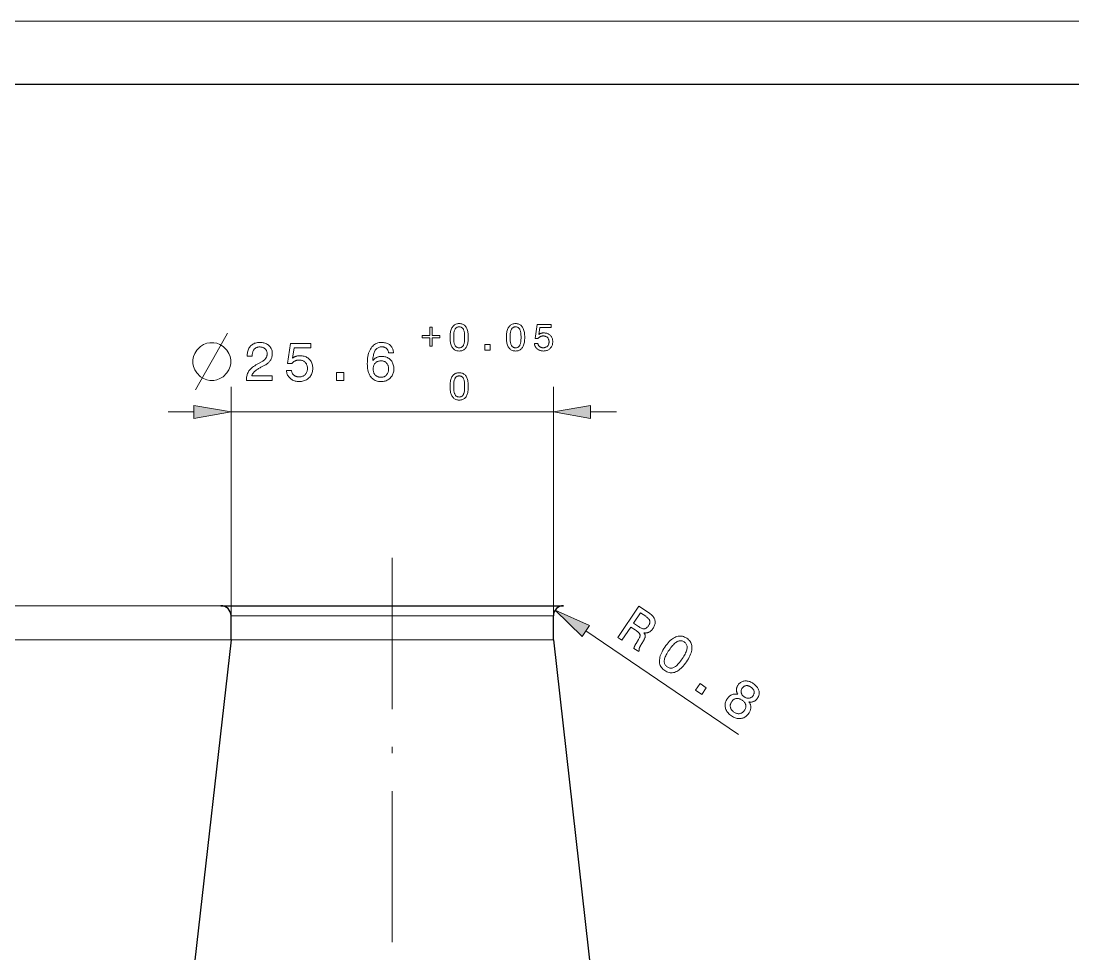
# Model space of a CAD drawing. Extents: x 0 to 297, y 0 to 420.
# Drawn here: x 79.2 to 162.7, y 345.9 to 420 of the extents above; entities that cross this region are included whole.
import ezdxf

# ---------------------------------------------------------------- set-up
doc = ezdxf.new("R2010")
doc.units = 0
doc.linetypes.add('DASHDOT', pattern=[18.5, 12, -3, 0.5, -3])

msp = doc.modelspace()

# ---------------------------------------------------------------- linework, layer by layer
at = {"color": 7, "lineweight": 13}
for p, q in [((0, 420), (297, 420)), ((95.857, 388.969), (121.457, 388.969)), ((95.057, 373.593), (27.432, 373.593)), ((95.057, 373.593), (37.815, 373.593)), ((95.057, 373.593), (48.493, 373.593)), ((119.89, 372.793), (95.857, 372.793)), ((95.857, 370.893), (48.493, 370.893)), ((119.89, 370.893), (95.857, 370.893))]:
    msp.add_line(p, q, dxfattribs=at)
at = {"color": 7, "lineweight": 30}
for p, q in [((20, 415), (292, 415)), ((95.057, 373.593), (122.257, 373.593)), ((95.857, 370.893), (88.407, 304.893)), ((121.457, 370.893), (128.907, 304.893))]:
    msp.add_line(p, q, dxfattribs=at)
at = {"color": 7, "lineweight": 13, "ltscale": 0.454398}
for p, q in [((95.857, 372.793), (95.857, 390.969)), ((121.457, 372.793), (121.457, 390.969))]:
    msp.add_line(p, q, dxfattribs=at)
at = {"color": 7, "lineweight": 13, "ltscale": 0.051139}
for p, q in [((90.857, 388.969), (92.902, 388.969)), ((124.411, 388.969), (126.457, 388.969))]:
    msp.add_line(p, q, dxfattribs=at)
at = {"color": 7, "linetype": 'DASHDOT', "lineweight": 13}
msp.add_line((108.657, 377.38), (108.657, 144.905), dxfattribs=at)
at = {"color": 7, "lineweight": 30, "ltscale": 0.047501}
for p, q in [((95.857, 370.893), (95.857, 372.793)), ((121.457, 370.893), (121.457, 372.793))]:
    msp.add_line(p, q, dxfattribs=at)
at = {"color": 7, "lineweight": 13, "ltscale": 0.039174}
for p, q in [((121.457, 372.793), (119.89, 372.793)), ((121.457, 370.893), (119.89, 370.893))]:
    msp.add_line(p, q, dxfattribs=at)
at = {"color": 7, "lineweight": 13, "ltscale": 0.366083}
msp.add_line((124.04, 371.583), (136.156, 363.359), dxfattribs=at)
at = {"color": 7, "lineweight": 13}
for points in [[(113.248, 394.893), (113.25, 394.997), (113.256, 395.096), (113.265, 395.189), (113.278, 395.278), (113.295, 395.362), (113.315, 395.44), (113.339, 395.514), (113.367, 395.582), (113.399, 395.645), (113.434, 395.704), (113.473, 395.756), (113.515, 395.804), (113.561, 395.845), (113.61, 395.882), (113.663, 395.912), (113.718, 395.937), (113.778, 395.957), (113.84, 395.971), (113.906, 395.979), (113.976, 395.982), (114.046, 395.979), (114.112, 395.971), (114.175, 395.957), (114.235, 395.938), (114.291, 395.913), (114.343, 395.882), (114.392, 395.847), (114.438, 395.805), (114.48, 395.758), (114.518, 395.706), (114.553, 395.648), (114.584, 395.585), (114.612, 395.517), (114.636, 395.443), (114.656, 395.365), (114.673, 395.281), (114.685, 395.191), (114.695, 395.097), (114.7, 394.997), (114.702, 394.893), (114.7, 394.788), (114.695, 394.689), (114.685, 394.595), (114.673, 394.506), (114.656, 394.422), (114.636, 394.344), (114.612, 394.271), (114.584, 394.203), (114.553, 394.14), (114.518, 394.082), (114.48, 394.03), (114.438, 393.984), (114.392, 393.943), (114.343, 393.907), (114.291, 393.877), (114.235, 393.852), (114.175, 393.833), (114.112, 393.819), (114.046, 393.811), (113.976, 393.808), (113.906, 393.811), (113.84, 393.819), (113.778, 393.833), (113.718, 393.852), (113.663, 393.877), (113.61, 393.907), (113.561, 393.943), (113.515, 393.985), (113.473, 394.032), (113.434, 394.084), (113.399, 394.142), (113.367, 394.205), (113.339, 394.273), (113.315, 394.346), (113.295, 394.424), (113.278, 394.508), (113.265, 394.596), (113.256, 394.69), (113.25, 394.789)], [(117.726, 394.893), (117.728, 394.997), (117.733, 395.096), (117.742, 395.189), (117.755, 395.278), (117.772, 395.362), (117.793, 395.44), (117.817, 395.514), (117.845, 395.582), (117.876, 395.645), (117.912, 395.704), (117.951, 395.756), (117.993, 395.804), (118.039, 395.845), (118.088, 395.882), (118.14, 395.912), (118.196, 395.937), (118.255, 395.957), (118.318, 395.971), (118.384, 395.979), (118.453, 395.982), (118.523, 395.979), (118.59, 395.971), (118.653, 395.957), (118.712, 395.938), (118.768, 395.913), (118.821, 395.882), (118.87, 395.847), (118.915, 395.805), (118.957, 395.758), (118.996, 395.706), (119.031, 395.648), (119.062, 395.585), (119.089, 395.517), (119.113, 395.443), (119.133, 395.365), (119.15, 395.281), (119.163, 395.191), (119.172, 395.097), (119.178, 394.997), (119.179, 394.893), (119.178, 394.788), (119.172, 394.689), (119.163, 394.595), (119.15, 394.506), (119.133, 394.422), (119.113, 394.344), (119.089, 394.271), (119.062, 394.203), (119.031, 394.14), (118.996, 394.082), (118.957, 394.03), (118.915, 393.984), (118.87, 393.943), (118.821, 393.907), (118.768, 393.877), (118.712, 393.852), (118.653, 393.833), (118.59, 393.819), (118.523, 393.811), (118.453, 393.808), (118.384, 393.811), (118.318, 393.819), (118.255, 393.833), (118.196, 393.852), (118.14, 393.877), (118.088, 393.907), (118.039, 393.943), (117.993, 393.985), (117.951, 394.032), (117.912, 394.084), (117.876, 394.142), (117.845, 394.205), (117.817, 394.273), (117.793, 394.346), (117.772, 394.424), (117.755, 394.508), (117.742, 394.596), (117.733, 394.69), (117.728, 394.789)], [(111.632, 395.706), (111.843, 395.706), (111.843, 395.051), (112.44, 395.051), (112.44, 394.841), (111.843, 394.841), (111.843, 394.186), (111.632, 394.186), (111.632, 394.841), (111.033, 394.841), (111.033, 395.051), (111.632, 395.051)], [(113.538, 394.893), (113.539, 394.808), (113.542, 394.728), (113.547, 394.653), (113.555, 394.583), (113.564, 394.517), (113.576, 394.456), (113.59, 394.399), (113.606, 394.347), (113.624, 394.3), (113.644, 394.257), (113.666, 394.219), (113.691, 394.185), (113.718, 394.155), (113.748, 394.128), (113.78, 394.106), (113.814, 394.088), (113.851, 394.074), (113.89, 394.064), (113.932, 394.058), (113.976, 394.056), (114.02, 394.058), (114.062, 394.064), (114.101, 394.074), (114.138, 394.088), (114.172, 394.106), (114.204, 394.128), (114.234, 394.154), (114.261, 394.183), (114.285, 394.217), (114.307, 394.255), (114.327, 394.297), (114.345, 394.344), (114.36, 394.396), (114.374, 394.453), (114.385, 394.514), (114.395, 394.58), (114.402, 394.651), (114.407, 394.727), (114.41, 394.807), (114.411, 394.893), (114.41, 394.978), (114.407, 395.059), (114.402, 395.135), (114.395, 395.206), (114.385, 395.272), (114.374, 395.334), (114.36, 395.391), (114.345, 395.442), (114.327, 395.489), (114.307, 395.532), (114.285, 395.57), (114.261, 395.603), (114.234, 395.633), (114.204, 395.659), (114.172, 395.681), (114.138, 395.699), (114.101, 395.713), (114.062, 395.723), (114.02, 395.729), (113.976, 395.731), (113.932, 395.729), (113.89, 395.723), (113.851, 395.713), (113.814, 395.699), (113.78, 395.681), (113.748, 395.658), (113.718, 395.632), (113.691, 395.602), (113.666, 395.568), (113.644, 395.529), (113.624, 395.487), (113.606, 395.44), (113.59, 395.388), (113.576, 395.331), (113.564, 395.27), (113.555, 395.204), (113.547, 395.133), (113.542, 395.057), (113.539, 394.977)], [(118.015, 394.893), (118.016, 394.808), (118.019, 394.728), (118.025, 394.653), (118.032, 394.583), (118.042, 394.517), (118.053, 394.456), (118.067, 394.399), (118.083, 394.347), (118.101, 394.3), (118.121, 394.257), (118.144, 394.219), (118.169, 394.185), (118.196, 394.155), (118.225, 394.128), (118.257, 394.106), (118.292, 394.088), (118.329, 394.074), (118.368, 394.064), (118.409, 394.058), (118.453, 394.056), (118.497, 394.058), (118.539, 394.064), (118.579, 394.074), (118.615, 394.088), (118.65, 394.106), (118.682, 394.128), (118.711, 394.154), (118.738, 394.183), (118.763, 394.217), (118.785, 394.255), (118.804, 394.297), (118.822, 394.344), (118.838, 394.396), (118.851, 394.453), (118.863, 394.514), (118.872, 394.58), (118.879, 394.651), (118.884, 394.727), (118.888, 394.807), (118.889, 394.893), (118.888, 394.978), (118.884, 395.059), (118.879, 395.135), (118.872, 395.206), (118.863, 395.272), (118.851, 395.334), (118.838, 395.391), (118.822, 395.442), (118.804, 395.489), (118.785, 395.532), (118.763, 395.57), (118.738, 395.603), (118.711, 395.633), (118.682, 395.659), (118.65, 395.681), (118.615, 395.699), (118.579, 395.713), (118.539, 395.723), (118.497, 395.729), (118.453, 395.731), (118.409, 395.729), (118.368, 395.723), (118.329, 395.713), (118.292, 395.699), (118.257, 395.681), (118.225, 395.658), (118.196, 395.632), (118.169, 395.602), (118.144, 395.568), (118.121, 395.529), (118.101, 395.487), (118.083, 395.44), (118.067, 395.388), (118.053, 395.331), (118.042, 395.27), (118.032, 395.204), (118.025, 395.133), (118.019, 395.057), (118.016, 394.977)], [(119.944, 394.416), (120.224, 394.416), (120.23, 394.384), (120.238, 394.353), (120.247, 394.324), (120.258, 394.296), (120.271, 394.27), (120.285, 394.245), (120.302, 394.222), (120.32, 394.2), (120.339, 394.179), (120.361, 394.16), (120.384, 394.142), (120.408, 394.127), (120.433, 394.113), (120.46, 394.101), (120.487, 394.091), (120.516, 394.082), (120.547, 394.076), (120.578, 394.071), (120.611, 394.069), (120.645, 394.068), (120.686, 394.069), (120.726, 394.073), (120.764, 394.079), (120.8, 394.088), (120.835, 394.1), (120.868, 394.114), (120.9, 394.131), (120.93, 394.15), (120.958, 394.172), (120.984, 394.196), (121.009, 394.223), (121.03, 394.251), (121.05, 394.28), (121.066, 394.312), (121.08, 394.345), (121.092, 394.379), (121.101, 394.416), (121.107, 394.453), (121.111, 394.493), (121.113, 394.534), (121.111, 394.576), (121.108, 394.616), (121.101, 394.655), (121.092, 394.691), (121.081, 394.726), (121.067, 394.76), (121.05, 394.791), (121.031, 394.821), (121.01, 394.849), (120.986, 394.875), (120.959, 394.899), (120.931, 394.921), (120.902, 394.94), (120.87, 394.956), (120.837, 394.97), (120.802, 394.982), (120.765, 394.99), (120.727, 394.997), (120.687, 395.001), (120.645, 395.002), (120.62, 395.001), (120.597, 395), (120.573, 394.997), (120.55, 394.994), (120.528, 394.99), (120.505, 394.984), (120.484, 394.978), (120.462, 394.971), (120.442, 394.962), (120.421, 394.953), (120.401, 394.943), (120.382, 394.932), (120.363, 394.92), (120.344, 394.907), (120.327, 394.893), (120.309, 394.878), (120.292, 394.862), (120.276, 394.845), (120.26, 394.827), (120.245, 394.809), (120.004, 394.809), (120.17, 395.921), (121.291, 395.921), (121.291, 395.673), (120.372, 395.673), (120.288, 395.108), (120.303, 395.121), (120.319, 395.133), (120.335, 395.145), (120.352, 395.156), (120.37, 395.167), (120.388, 395.176), (120.406, 395.186), (120.426, 395.194), (120.445, 395.202), (120.465, 395.209), (120.486, 395.216), (120.507, 395.222), (120.529, 395.227), (120.55, 395.231), (120.573, 395.235), (120.595, 395.238), (120.618, 395.241), (120.641, 395.243), (120.665, 395.244), (120.689, 395.244), (120.752, 395.242), (120.813, 395.236), (120.872, 395.227), (120.927, 395.213), (120.981, 395.196), (121.031, 395.175), (121.08, 395.15), (121.125, 395.121), (121.169, 395.089), (121.209, 395.052), (121.247, 395.013), (121.28, 394.971), (121.31, 394.926), (121.335, 394.879), (121.357, 394.83), (121.375, 394.779), (121.389, 394.725), (121.398, 394.669), (121.404, 394.61), (121.406, 394.549), (121.404, 394.484), (121.398, 394.422), (121.387, 394.362), (121.373, 394.304), (121.354, 394.25), (121.331, 394.197), (121.304, 394.147), (121.273, 394.1), (121.237, 394.055), (121.197, 394.013), (121.154, 393.974), (121.109, 393.939), (121.061, 393.909), (121.01, 393.882), (120.957, 393.859), (120.901, 393.841), (120.843, 393.826), (120.783, 393.816), (120.719, 393.81), (120.654, 393.808), (120.595, 393.81), (120.539, 393.815), (120.485, 393.823), (120.432, 393.835), (120.382, 393.85), (120.334, 393.868), (120.288, 393.89), (120.244, 393.915), (120.202, 393.944), (120.161, 393.975), (120.124, 394.01), (120.09, 394.047), (120.06, 394.086), (120.033, 394.126), (120.009, 394.169), (119.989, 394.214), (119.973, 394.262), (119.96, 394.311), (119.95, 394.362)], [(94.48, 394.469), (94.18, 394.469), (93.93, 394.419), (93.68, 394.319), (93.43, 394.169), (93.13, 393.868), (92.98, 393.618), (92.88, 393.368), (92.83, 393.118), (92.83, 392.819), (92.88, 392.569), (92.98, 392.319), (93.13, 392.069), (93.43, 391.768), (93.68, 391.618), (93.93, 391.518), (94.18, 391.469), (94.48, 391.469), (94.73, 391.518), (94.98, 391.618), (95.23, 391.768), (95.53, 392.069), (95.68, 392.319), (95.78, 392.569), (95.83, 392.819), (95.83, 393.118), (95.78, 393.368), (95.68, 393.618), (95.53, 393.868), (95.23, 394.169), (94.98, 394.319), (94.73, 394.419)], [(97.077, 391.469), (97.077, 391.481), (97.079, 391.569), (97.085, 391.653), (97.096, 391.735), (97.11, 391.814), (97.129, 391.889), (97.151, 391.962), (97.178, 392.032), (97.209, 392.099), (97.244, 392.163), (97.284, 392.224), (97.328, 392.284), (97.38, 392.343), (97.438, 392.403), (97.502, 392.462), (97.573, 392.521), (97.651, 392.58), (97.736, 392.639), (97.827, 392.698), (97.925, 392.757), (98.03, 392.816), (98.285, 392.955), (98.33, 392.98), (98.372, 393.006), (98.412, 393.032), (98.449, 393.059), (98.484, 393.087), (98.516, 393.115), (98.546, 393.144), (98.573, 393.173), (98.598, 393.203), (98.62, 393.234), (98.64, 393.266), (98.658, 393.298), (98.674, 393.332), (98.688, 393.367), (98.699, 393.403), (98.709, 393.439), (98.716, 393.477), (98.721, 393.516), (98.725, 393.557), (98.726, 393.598), (98.724, 393.645), (98.719, 393.689), (98.711, 393.732), (98.699, 393.774), (98.685, 393.813), (98.667, 393.851), (98.646, 393.886), (98.621, 393.92), (98.593, 393.952), (98.562, 393.983), (98.528, 394.01), (98.492, 394.035), (98.454, 394.057), (98.414, 394.076), (98.371, 394.092), (98.326, 394.106), (98.279, 394.116), (98.23, 394.123), (98.178, 394.128), (98.125, 394.129), (98.071, 394.127), (98.021, 394.122), (97.972, 394.112), (97.926, 394.099), (97.882, 394.083), (97.84, 394.062), (97.8, 394.038), (97.763, 394.01), (97.728, 393.979), (97.696, 393.944), (97.666, 393.905), (97.639, 393.864), (97.616, 393.82), (97.595, 393.773), (97.578, 393.723), (97.564, 393.671), (97.553, 393.616), (97.545, 393.558), (97.54, 393.497), (97.539, 393.433), (97.539, 393.398), (97.147, 393.398), (97.147, 393.459), (97.149, 393.552), (97.157, 393.641), (97.171, 393.726), (97.19, 393.807), (97.214, 393.884), (97.244, 393.957), (97.279, 394.026), (97.319, 394.091), (97.365, 394.153), (97.416, 394.21), (97.472, 394.263), (97.532, 394.31), (97.596, 394.352), (97.663, 394.388), (97.734, 394.418), (97.809, 394.443), (97.888, 394.463), (97.971, 394.476), (98.058, 394.485), (98.148, 394.487), (98.235, 394.485), (98.318, 394.478), (98.398, 394.465), (98.475, 394.448), (98.548, 394.426), (98.618, 394.399), (98.685, 394.367), (98.748, 394.33), (98.807, 394.288), (98.864, 394.241), (98.916, 394.19), (98.962, 394.136), (99.003, 394.079), (99.038, 394.019), (99.068, 393.956), (99.093, 393.889), (99.112, 393.82), (99.126, 393.748), (99.134, 393.672), (99.137, 393.594), (99.135, 393.532), (99.13, 393.473), (99.122, 393.415), (99.111, 393.358), (99.097, 393.303), (99.079, 393.249), (99.058, 393.197), (99.034, 393.147), (99.007, 393.098), (98.976, 393.051), (98.943, 393.005), (98.906, 392.96), (98.865, 392.917), (98.821, 392.874), (98.774, 392.833), (98.723, 392.794), (98.67, 392.755), (98.612, 392.718), (98.551, 392.682), (98.487, 392.647), (98.234, 392.518), (98.164, 392.481), (98.098, 392.445), (98.036, 392.409), (97.979, 392.374), (97.925, 392.34), (97.875, 392.306), (97.829, 392.273), (97.788, 392.241), (97.75, 392.21), (97.717, 392.179), (97.686, 392.148), (97.658, 392.117), (97.632, 392.085), (97.608, 392.052), (97.586, 392.018), (97.567, 391.984), (97.549, 391.949), (97.534, 391.913), (97.52, 391.877), (97.509, 391.84), (99.137, 391.84), (99.137, 391.469)], [(100.258, 392.251), (100.659, 392.251), (100.667, 392.205), (100.678, 392.161), (100.691, 392.119), (100.707, 392.08), (100.725, 392.042), (100.746, 392.007), (100.769, 391.973), (100.795, 391.942), (100.823, 391.912), (100.854, 391.885), (100.887, 391.86), (100.921, 391.837), (100.957, 391.818), (100.995, 391.801), (101.035, 391.786), (101.076, 391.774), (101.12, 391.765), (101.165, 391.758), (101.211, 391.754), (101.26, 391.753), (101.319, 391.755), (101.376, 391.76), (101.43, 391.77), (101.482, 391.782), (101.532, 391.799), (101.579, 391.819), (101.624, 391.843), (101.666, 391.871), (101.707, 391.902), (101.745, 391.937), (101.779, 391.974), (101.811, 392.015), (101.838, 392.057), (101.862, 392.102), (101.882, 392.149), (101.899, 392.198), (101.911, 392.25), (101.921, 392.304), (101.926, 392.361), (101.928, 392.419), (101.926, 392.479), (101.921, 392.537), (101.912, 392.592), (101.899, 392.644), (101.883, 392.694), (101.863, 392.741), (101.839, 392.786), (101.812, 392.829), (101.781, 392.869), (101.747, 392.906), (101.709, 392.941), (101.669, 392.972), (101.627, 392.999), (101.582, 393.022), (101.534, 393.042), (101.484, 393.059), (101.432, 393.071), (101.377, 393.08), (101.32, 393.086), (101.26, 393.088), (101.225, 393.087), (101.191, 393.085), (101.157, 393.081), (101.125, 393.076), (101.092, 393.07), (101.061, 393.063), (101.03, 393.054), (100.999, 393.043), (100.969, 393.031), (100.94, 393.018), (100.912, 393.003), (100.884, 392.988), (100.857, 392.97), (100.831, 392.952), (100.805, 392.932), (100.78, 392.91), (100.756, 392.888), (100.733, 392.864), (100.71, 392.838), (100.688, 392.811), (100.345, 392.811), (100.581, 394.401), (102.183, 394.401), (102.183, 394.047), (100.87, 394.047), (100.749, 393.239), (100.771, 393.258), (100.794, 393.276), (100.817, 393.292), (100.842, 393.308), (100.867, 393.323), (100.893, 393.337), (100.919, 393.35), (100.946, 393.362), (100.975, 393.373), (101.004, 393.384), (101.033, 393.393), (101.063, 393.402), (101.094, 393.409), (101.125, 393.416), (101.157, 393.421), (101.189, 393.425), (101.222, 393.429), (101.255, 393.431), (101.289, 393.433), (101.323, 393.433), (101.413, 393.431), (101.5, 393.422), (101.584, 393.409), (101.663, 393.39), (101.74, 393.365), (101.812, 393.335), (101.881, 393.299), (101.946, 393.258), (102.008, 393.211), (102.066, 393.159), (102.12, 393.103), (102.167, 393.043), (102.21, 392.979), (102.246, 392.913), (102.277, 392.843), (102.302, 392.769), (102.322, 392.692), (102.336, 392.612), (102.345, 392.528), (102.348, 392.44), (102.345, 392.348), (102.336, 392.259), (102.321, 392.173), (102.3, 392.091), (102.273, 392.013), (102.24, 391.938), (102.201, 391.867), (102.157, 391.799), (102.106, 391.736), (102.049, 391.675), (101.988, 391.619), (101.923, 391.57), (101.854, 391.526), (101.782, 391.488), (101.706, 391.455), (101.626, 391.429), (101.543, 391.408), (101.457, 391.394), (101.366, 391.385), (101.272, 391.382), (101.189, 391.384), (101.109, 391.392), (101.031, 391.404), (100.956, 391.42), (100.885, 391.442), (100.816, 391.468), (100.75, 391.499), (100.687, 391.535), (100.627, 391.576), (100.569, 391.621), (100.516, 391.671), (100.467, 391.723), (100.424, 391.779), (100.385, 391.837), (100.352, 391.898), (100.323, 391.963), (100.3, 392.03), (100.281, 392.101), (100.267, 392.174)], [(108.761, 393.657), (108.364, 393.657), (108.359, 393.703), (108.35, 393.746), (108.34, 393.787), (108.327, 393.826), (108.312, 393.863), (108.295, 393.898), (108.275, 393.93), (108.253, 393.96), (108.229, 393.988), (108.202, 394.014), (108.173, 394.038), (108.142, 394.059), (108.109, 394.077), (108.074, 394.093), (108.037, 394.107), (107.998, 394.118), (107.957, 394.126), (107.913, 394.133), (107.868, 394.136), (107.82, 394.138), (107.756, 394.135), (107.695, 394.127), (107.637, 394.113), (107.582, 394.094), (107.53, 394.07), (107.481, 394.04), (107.435, 394.005), (107.393, 393.965), (107.353, 393.919), (107.317, 393.868), (107.283, 393.811), (107.252, 393.749), (107.225, 393.681), (107.2, 393.607), (107.178, 393.528), (107.159, 393.444), (107.143, 393.354), (107.13, 393.258), (107.119, 393.157), (107.112, 393.05), (107.138, 393.081), (107.165, 393.111), (107.193, 393.14), (107.222, 393.167), (107.253, 393.193), (107.284, 393.216), (107.317, 393.239), (107.35, 393.259), (107.385, 393.279), (107.421, 393.296), (107.458, 393.312), (107.496, 393.327), (107.534, 393.339), (107.574, 393.35), (107.614, 393.36), (107.655, 393.367), (107.697, 393.373), (107.74, 393.377), (107.784, 393.38), (107.829, 393.381), (107.912, 393.378), (107.993, 393.37), (108.07, 393.356), (108.144, 393.337), (108.215, 393.312), (108.282, 393.282), (108.347, 393.247), (108.408, 393.206), (108.466, 393.16), (108.52, 393.108), (108.571, 393.051), (108.616, 392.991), (108.656, 392.928), (108.69, 392.861), (108.72, 392.791), (108.744, 392.717), (108.762, 392.64), (108.775, 392.56), (108.783, 392.475), (108.786, 392.388), (108.783, 392.3), (108.775, 392.216), (108.761, 392.135), (108.741, 392.057), (108.716, 391.983), (108.685, 391.912), (108.648, 391.844), (108.606, 391.78), (108.558, 391.719), (108.505, 391.661), (108.447, 391.608), (108.385, 391.561), (108.32, 391.519), (108.252, 391.483), (108.18, 391.452), (108.104, 391.427), (108.025, 391.407), (107.943, 391.393), (107.857, 391.385), (107.768, 391.382), (107.665, 391.386), (107.567, 391.397), (107.474, 391.415), (107.386, 391.44), (107.302, 391.473), (107.224, 391.513), (107.151, 391.561), (107.082, 391.615), (107.019, 391.677), (106.96, 391.747), (106.907, 391.823), (106.859, 391.906), (106.817, 391.995), (106.781, 392.09), (106.75, 392.192), (106.725, 392.301), (106.705, 392.415), (106.691, 392.537), (106.683, 392.665), (106.68, 392.799), (106.683, 392.956), (106.692, 393.106), (106.707, 393.249), (106.728, 393.385), (106.754, 393.513), (106.787, 393.634), (106.826, 393.748), (106.871, 393.855), (106.922, 393.954), (106.978, 394.046), (107.04, 394.13), (107.107, 394.205), (107.179, 394.271), (107.255, 394.328), (107.336, 394.377), (107.422, 394.417), (107.513, 394.448), (107.609, 394.47), (107.709, 394.483), (107.814, 394.487), (107.898, 394.485), (107.978, 394.479), (108.055, 394.468), (108.128, 394.453), (108.197, 394.433), (108.263, 394.409), (108.325, 394.381), (108.384, 394.349), (108.438, 394.312), (108.49, 394.27), (108.537, 394.225), (108.58, 394.176), (108.618, 394.124), (108.652, 394.068), (108.681, 394.008), (108.706, 393.945), (108.727, 393.879), (108.742, 393.808), (108.754, 393.734)], [(116.006, 393.868), (116.006, 394.319), (116.424, 394.319), (116.424, 393.868)], [(108.369, 392.383), (108.367, 392.441), (108.362, 392.496), (108.354, 392.549), (108.343, 392.599), (108.328, 392.647), (108.31, 392.693), (108.289, 392.736), (108.265, 392.777), (108.237, 392.815), (108.206, 392.852), (108.173, 392.885), (108.137, 392.914), (108.1, 392.941), (108.06, 392.964), (108.019, 392.983), (107.975, 392.998), (107.929, 393.011), (107.882, 393.019), (107.832, 393.025), (107.78, 393.026), (107.723, 393.025), (107.667, 393.02), (107.615, 393.011), (107.565, 392.999), (107.517, 392.983), (107.472, 392.964), (107.43, 392.942), (107.39, 392.916), (107.352, 392.886), (107.318, 392.854), (107.286, 392.818), (107.257, 392.779), (107.232, 392.738), (107.21, 392.695), (107.192, 392.649), (107.177, 392.6), (107.165, 392.549), (107.157, 392.495), (107.152, 392.438), (107.15, 392.379), (107.152, 392.32), (107.157, 392.264), (107.165, 392.21), (107.177, 392.158), (107.191, 392.109), (107.21, 392.062), (107.231, 392.018), (107.256, 391.977), (107.284, 391.937), (107.316, 391.901), (107.35, 391.867), (107.386, 391.837), (107.425, 391.81), (107.467, 391.787), (107.51, 391.768), (107.556, 391.752), (107.605, 391.74), (107.655, 391.731), (107.708, 391.725), (107.764, 391.724), (107.816, 391.725), (107.867, 391.731), (107.916, 391.74), (107.963, 391.753), (108.008, 391.769), (108.051, 391.789), (108.091, 391.813), (108.13, 391.84), (108.166, 391.871), (108.201, 391.906), (108.233, 391.944), (108.261, 391.983), (108.286, 392.026), (108.308, 392.07), (108.327, 392.117), (108.342, 392.165), (108.354, 392.217), (108.362, 392.27), (108.367, 392.326)], [(104.228, 391.469), (104.228, 392.112), (104.825, 392.112), (104.825, 391.469)], [(113.248, 390.993), (113.25, 391.097), (113.256, 391.196), (113.265, 391.289), (113.278, 391.378), (113.295, 391.462), (113.315, 391.54), (113.339, 391.614), (113.367, 391.682), (113.399, 391.745), (113.434, 391.804), (113.473, 391.856), (113.515, 391.904), (113.561, 391.945), (113.61, 391.982), (113.663, 392.012), (113.718, 392.037), (113.778, 392.057), (113.84, 392.071), (113.906, 392.079), (113.976, 392.082), (114.046, 392.079), (114.112, 392.071), (114.175, 392.057), (114.235, 392.038), (114.291, 392.013), (114.343, 391.982), (114.392, 391.947), (114.438, 391.905), (114.48, 391.858), (114.518, 391.806), (114.553, 391.748), (114.584, 391.685), (114.612, 391.617), (114.636, 391.543), (114.656, 391.465), (114.673, 391.381), (114.685, 391.291), (114.695, 391.197), (114.7, 391.098), (114.702, 390.993), (114.7, 390.888), (114.695, 390.789), (114.685, 390.695), (114.673, 390.606), (114.656, 390.522), (114.636, 390.444), (114.612, 390.371), (114.584, 390.303), (114.553, 390.24), (114.518, 390.182), (114.48, 390.13), (114.438, 390.084), (114.392, 390.043), (114.343, 390.007), (114.291, 389.977), (114.235, 389.952), (114.175, 389.933), (114.112, 389.919), (114.046, 389.911), (113.976, 389.908), (113.906, 389.911), (113.84, 389.919), (113.778, 389.933), (113.718, 389.952), (113.663, 389.977), (113.61, 390.007), (113.561, 390.043), (113.515, 390.085), (113.473, 390.132), (113.434, 390.184), (113.399, 390.242), (113.367, 390.305), (113.339, 390.373), (113.315, 390.446), (113.295, 390.524), (113.278, 390.608), (113.265, 390.696), (113.256, 390.79), (113.25, 390.889)], [(113.538, 390.993), (113.539, 390.908), (113.542, 390.828), (113.547, 390.753), (113.555, 390.683), (113.564, 390.617), (113.576, 390.556), (113.59, 390.499), (113.606, 390.447), (113.624, 390.4), (113.644, 390.357), (113.666, 390.319), (113.691, 390.285), (113.718, 390.255), (113.748, 390.228), (113.78, 390.206), (113.814, 390.188), (113.851, 390.174), (113.89, 390.164), (113.932, 390.158), (113.976, 390.156), (114.02, 390.158), (114.062, 390.164), (114.101, 390.174), (114.138, 390.188), (114.172, 390.206), (114.204, 390.228), (114.234, 390.254), (114.261, 390.283), (114.285, 390.317), (114.307, 390.355), (114.327, 390.397), (114.345, 390.444), (114.36, 390.496), (114.374, 390.553), (114.385, 390.614), (114.395, 390.68), (114.402, 390.751), (114.407, 390.827), (114.41, 390.907), (114.411, 390.993), (114.41, 391.078), (114.407, 391.159), (114.402, 391.235), (114.395, 391.306), (114.385, 391.372), (114.374, 391.434), (114.36, 391.491), (114.345, 391.542), (114.327, 391.589), (114.307, 391.632), (114.285, 391.67), (114.261, 391.703), (114.234, 391.733), (114.204, 391.759), (114.172, 391.781), (114.138, 391.799), (114.101, 391.813), (114.062, 391.823), (114.02, 391.829), (113.976, 391.831), (113.932, 391.829), (113.89, 391.823), (113.851, 391.813), (113.814, 391.799), (113.78, 391.781), (113.748, 391.758), (113.718, 391.732), (113.691, 391.702), (113.666, 391.668), (113.644, 391.629), (113.624, 391.587), (113.606, 391.54), (113.59, 391.488), (113.576, 391.431), (113.564, 391.37), (113.555, 391.304), (113.547, 391.233), (113.542, 391.157), (113.539, 391.077)], [(92.902, 388.448), (95.857, 388.969), (92.902, 389.489)], [(124.411, 389.489), (121.457, 388.969), (124.411, 388.448)], [(126.573, 371.072), (128.255, 373.551), (129.084, 372.988), (129.154, 372.938), (129.218, 372.887), (129.277, 372.834), (129.329, 372.78), (129.376, 372.724), (129.416, 372.668), (129.451, 372.61), (129.48, 372.551), (129.503, 372.491), (129.519, 372.429), (129.53, 372.367), (129.535, 372.303), (129.534, 372.239), (129.526, 372.175), (129.513, 372.11), (129.493, 372.044), (129.468, 371.977), (129.436, 371.91), (129.398, 371.842), (129.354, 371.773), (129.326, 371.733), (129.297, 371.696), (129.268, 371.661), (129.237, 371.629), (129.206, 371.599), (129.174, 371.571), (129.141, 371.545), (129.107, 371.522), (129.072, 371.502), (129.037, 371.484), (129.001, 371.468), (128.964, 371.454), (128.927, 371.443), (128.889, 371.435), (128.85, 371.429), (128.81, 371.425), (128.77, 371.423), (128.729, 371.424), (128.687, 371.428), (128.645, 371.434), (128.666, 371.407), (128.684, 371.38), (128.7, 371.353), (128.714, 371.327), (128.725, 371.3), (128.735, 371.274), (128.742, 371.247), (128.747, 371.221), (128.749, 371.194), (128.75, 371.168), (128.748, 371.14), (128.743, 371.111), (128.736, 371.079), (128.726, 371.045), (128.713, 371.009), (128.697, 370.97), (128.678, 370.93), (128.657, 370.887), (128.633, 370.842), (128.607, 370.795), (128.359, 370.374), (128.344, 370.347), (128.33, 370.322), (128.317, 370.298), (128.305, 370.274), (128.295, 370.252), (128.286, 370.231), (128.278, 370.212), (128.271, 370.193), (128.266, 370.176), (128.262, 370.16), (128.259, 370.144), (128.257, 370.129), (128.256, 370.114), (128.256, 370.099), (128.257, 370.085), (128.259, 370.071), (128.262, 370.056), (128.266, 370.043), (128.27, 370.029), (128.276, 370.015), (128.23, 369.947), (127.855, 370.202), (127.856, 370.214), (127.857, 370.226), (127.86, 370.239), (127.863, 370.253), (127.867, 370.267), (127.871, 370.282), (127.876, 370.298), (127.882, 370.314), (127.889, 370.332), (127.896, 370.349), (127.905, 370.368), (127.914, 370.388), (127.924, 370.409), (127.935, 370.43), (127.946, 370.453), (127.959, 370.477), (127.973, 370.502), (127.987, 370.528), (128.003, 370.554), (128.019, 370.582), (128.219, 370.915), (128.248, 370.964), (128.272, 371.011), (128.293, 371.055), (128.31, 371.097), (128.323, 371.137), (128.333, 371.174), (128.339, 371.209), (128.341, 371.241), (128.339, 371.271), (128.334, 371.298), (128.324, 371.326), (128.308, 371.355), (128.285, 371.386), (128.256, 371.42), (128.221, 371.455), (128.18, 371.493), (128.133, 371.532), (128.08, 371.574), (128.02, 371.617), (127.955, 371.663), (127.615, 371.894), (126.904, 370.847)], [(124.332, 372.014), (121.595, 373.242), (123.747, 371.152)], [(128.785, 372.748), (128.381, 373.022), (127.821, 372.197), (128.203, 371.938), (128.26, 371.901), (128.315, 371.867), (128.367, 371.839), (128.418, 371.814), (128.466, 371.794), (128.512, 371.778), (128.556, 371.767), (128.598, 371.76), (128.637, 371.757), (128.674, 371.758), (128.71, 371.764), (128.745, 371.773), (128.78, 371.787), (128.814, 371.805), (128.847, 371.827), (128.88, 371.853), (128.912, 371.884), (128.944, 371.918), (128.975, 371.957), (129.006, 371.999), (129.034, 372.043), (129.058, 372.085), (129.078, 372.127), (129.094, 372.167), (129.106, 372.207), (129.114, 372.246), (129.118, 372.283), (129.118, 372.32), (129.114, 372.356), (129.106, 372.391), (129.094, 372.425), (129.078, 372.46), (129.057, 372.495), (129.031, 372.531), (129.002, 372.566), (128.967, 372.602), (128.928, 372.638), (128.885, 372.674), (128.837, 372.711)], [(130.308, 370.305), (130.394, 370.427), (130.48, 370.539), (130.566, 370.642), (130.653, 370.737), (130.739, 370.822), (130.827, 370.899), (130.914, 370.966), (131.002, 371.025), (131.09, 371.074), (131.179, 371.114), (131.267, 371.146), (131.355, 371.168), (131.442, 371.18), (131.529, 371.184), (131.616, 371.178), (131.702, 371.163), (131.788, 371.138), (131.873, 371.104), (131.958, 371.061), (132.042, 371.009), (132.122, 370.949), (132.194, 370.886), (132.258, 370.819), (132.312, 370.749), (132.359, 370.675), (132.396, 370.597), (132.426, 370.515), (132.446, 370.429), (132.458, 370.34), (132.462, 370.247), (132.456, 370.151), (132.443, 370.052), (132.421, 369.949), (132.39, 369.843), (132.351, 369.734), (132.303, 369.621), (132.247, 369.505), (132.182, 369.386), (132.108, 369.264), (132.026, 369.139), (131.94, 369.017), (131.854, 368.904), (131.768, 368.8), (131.681, 368.705), (131.595, 368.62), (131.508, 368.543), (131.421, 368.476), (131.334, 368.418), (131.247, 368.369), (131.159, 368.329), (131.072, 368.298), (130.985, 368.276), (130.898, 368.264), (130.811, 368.261), (130.725, 368.268), (130.639, 368.283), (130.554, 368.308), (130.468, 368.343), (130.383, 368.386), (130.298, 368.439), (130.218, 368.498), (130.147, 368.561), (130.084, 368.628), (130.029, 368.698), (129.983, 368.772), (129.945, 368.85), (129.916, 368.932), (129.895, 369.017), (129.883, 369.107), (129.879, 369.2), (129.884, 369.297), (129.897, 369.396), (129.918, 369.499), (129.949, 369.605), (129.987, 369.714), (130.034, 369.826), (130.09, 369.941), (130.154, 370.059), (130.227, 370.181)], [(130.65, 370.073), (130.584, 369.972), (130.523, 369.875), (130.469, 369.782), (130.422, 369.693), (130.38, 369.608), (130.345, 369.526), (130.316, 369.448), (130.293, 369.374), (130.276, 369.303), (130.266, 369.237), (130.262, 369.174), (130.264, 369.113), (130.272, 369.056), (130.286, 369.001), (130.306, 368.949), (130.332, 368.9), (130.364, 368.854), (130.402, 368.81), (130.447, 368.77), (130.497, 368.732), (130.551, 368.699), (130.605, 368.673), (130.659, 368.653), (130.714, 368.64), (130.769, 368.634), (130.824, 368.634), (130.88, 368.641), (130.936, 368.655), (130.992, 368.675), (131.048, 368.702), (131.106, 368.736), (131.164, 368.777), (131.224, 368.826), (131.286, 368.882), (131.348, 368.946), (131.412, 369.016), (131.478, 369.094), (131.545, 369.18), (131.613, 369.272), (131.683, 369.372), (131.75, 369.474), (131.811, 369.572), (131.866, 369.666), (131.914, 369.756), (131.957, 369.842), (131.992, 369.924), (132.022, 370.001), (132.045, 370.075), (132.062, 370.145), (132.072, 370.211), (132.077, 370.273), (132.075, 370.333), (132.067, 370.39), (132.053, 370.444), (132.033, 370.496), (132.007, 370.544), (131.974, 370.591), (131.936, 370.634), (131.891, 370.674), (131.841, 370.712), (131.787, 370.745), (131.733, 370.771), (131.679, 370.791), (131.624, 370.804), (131.569, 370.81), (131.513, 370.809), (131.457, 370.802), (131.401, 370.788), (131.344, 370.768), (131.287, 370.741), (131.228, 370.706), (131.169, 370.665), (131.109, 370.616), (131.047, 370.56), (130.984, 370.497), (130.92, 370.427), (130.854, 370.349), (130.787, 370.264), (130.719, 370.172)], [(136.103, 366.556), (136.081, 366.593), (136.062, 366.63), (136.046, 366.667), (136.031, 366.704), (136.019, 366.742), (136.01, 366.779), (136.003, 366.816), (135.998, 366.853), (135.995, 366.89), (135.995, 366.927), (135.998, 366.964), (136.003, 367.001), (136.01, 367.038), (136.019, 367.075), (136.032, 367.112), (136.046, 367.15), (136.063, 367.187), (136.083, 367.225), (136.105, 367.262), (136.129, 367.3), (136.169, 367.354), (136.212, 367.404), (136.257, 367.448), (136.306, 367.487), (136.357, 367.521), (136.411, 367.551), (136.468, 367.575), (136.528, 367.594), (136.591, 367.608), (136.656, 367.617), (136.723, 367.621), (136.79, 367.62), (136.858, 367.613), (136.925, 367.601), (136.993, 367.583), (137.061, 367.561), (137.129, 367.533), (137.197, 367.499), (137.266, 367.461), (137.334, 367.417), (137.401, 367.369), (137.462, 367.32), (137.519, 367.268), (137.57, 367.215), (137.616, 367.161), (137.657, 367.104), (137.693, 367.046), (137.724, 366.986), (137.75, 366.924), (137.771, 366.861), (137.786, 366.797), (137.796, 366.733), (137.8, 366.671), (137.798, 366.609), (137.791, 366.548), (137.778, 366.488), (137.759, 366.428), (137.735, 366.37), (137.705, 366.312), (137.669, 366.254), (137.643, 366.218), (137.616, 366.183), (137.588, 366.151), (137.56, 366.121), (137.53, 366.093), (137.5, 366.068), (137.469, 366.045), (137.438, 366.024), (137.405, 366.006), (137.372, 365.99), (137.338, 365.976), (137.303, 365.964), (137.267, 365.955), (137.23, 365.948), (137.193, 365.944), (137.154, 365.941), (137.114, 365.941), (137.073, 365.943), (137.032, 365.948), (136.989, 365.954), (137.018, 365.911), (137.044, 365.868), (137.066, 365.824), (137.086, 365.78), (137.102, 365.736), (137.115, 365.691), (137.125, 365.646), (137.132, 365.601), (137.136, 365.556), (137.137, 365.51), (137.135, 365.464), (137.129, 365.418), (137.121, 365.372), (137.11, 365.326), (137.095, 365.28), (137.077, 365.234), (137.057, 365.188), (137.033, 365.142), (137.007, 365.096), (136.977, 365.05), (136.927, 364.982), (136.874, 364.919), (136.819, 364.863), (136.761, 364.813), (136.701, 364.768), (136.638, 364.73), (136.572, 364.698), (136.503, 364.671), (136.432, 364.651), (136.359, 364.637), (136.283, 364.629), (136.208, 364.627), (136.132, 364.632), (136.055, 364.644), (135.979, 364.661), (135.902, 364.686), (135.824, 364.716), (135.747, 364.754), (135.669, 364.797), (135.59, 364.847), (135.515, 364.902), (135.446, 364.958), (135.383, 365.016), (135.326, 365.077), (135.275, 365.139), (135.23, 365.204), (135.191, 365.271), (135.159, 365.339), (135.132, 365.41), (135.112, 365.483), (135.098, 365.556), (135.091, 365.63), (135.09, 365.703), (135.096, 365.776), (135.108, 365.849), (135.127, 365.922), (135.153, 365.994), (135.185, 366.066), (135.224, 366.138), (135.269, 366.209), (135.301, 366.254), (135.334, 366.296), (135.368, 366.335), (135.403, 366.371), (135.439, 366.404), (135.476, 366.435), (135.515, 366.462), (135.554, 366.487), (135.595, 366.509), (135.637, 366.528), (135.68, 366.544), (135.723, 366.557), (135.768, 366.568), (135.813, 366.575), (135.859, 366.579), (135.906, 366.58), (135.954, 366.579), (136.003, 366.574), (136.052, 366.566)], [(132.747, 366.882), (133.108, 367.414), (133.602, 367.079), (133.24, 366.547)], [(136.45, 367.041), (136.428, 367.005), (136.408, 366.97), (136.392, 366.933), (136.38, 366.897), (136.371, 366.861), (136.365, 366.824), (136.362, 366.787), (136.363, 366.75), (136.366, 366.713), (136.374, 366.675), (136.384, 366.638), (136.397, 366.602), (136.414, 366.567), (136.433, 366.534), (136.456, 366.501), (136.481, 366.469), (136.51, 366.439), (136.541, 366.41), (136.576, 366.382), (136.613, 366.354), (136.653, 366.329), (136.692, 366.307), (136.731, 366.289), (136.77, 366.273), (136.809, 366.261), (136.848, 366.252), (136.886, 366.247), (136.925, 366.244), (136.963, 366.245), (137.002, 366.249), (137.039, 366.256), (137.075, 366.266), (137.11, 366.279), (137.143, 366.295), (137.175, 366.315), (137.206, 366.337), (137.235, 366.362), (137.262, 366.39), (137.289, 366.421), (137.314, 366.455), (137.336, 366.491), (137.355, 366.526), (137.371, 366.562), (137.384, 366.598), (137.393, 366.634), (137.398, 366.669), (137.401, 366.705), (137.4, 366.741), (137.396, 366.777), (137.388, 366.813), (137.378, 366.849), (137.364, 366.884), (137.347, 366.917), (137.327, 366.95), (137.303, 366.983), (137.277, 367.014), (137.248, 367.044), (137.215, 367.074), (137.179, 367.103), (137.14, 367.131), (137.1, 367.156), (137.061, 367.179), (137.021, 367.198), (136.982, 367.214), (136.944, 367.227), (136.905, 367.236), (136.867, 367.243), (136.83, 367.246), (136.792, 367.246), (136.755, 367.243), (136.719, 367.237), (136.684, 367.227), (136.65, 367.215), (136.618, 367.199), (136.587, 367.181), (136.557, 367.159), (136.528, 367.134), (136.501, 367.106), (136.475, 367.075)], [(135.617, 365.983), (135.589, 365.938), (135.564, 365.893), (135.543, 365.847), (135.527, 365.802), (135.514, 365.757), (135.505, 365.712), (135.501, 365.667), (135.5, 365.622), (135.504, 365.577), (135.511, 365.532), (135.522, 365.487), (135.538, 365.445), (135.557, 365.403), (135.579, 365.362), (135.606, 365.323), (135.636, 365.286), (135.67, 365.249), (135.707, 365.214), (135.749, 365.18), (135.794, 365.147), (135.841, 365.117), (135.889, 365.091), (135.935, 365.069), (135.982, 365.05), (136.029, 365.036), (136.075, 365.026), (136.121, 365.02), (136.167, 365.018), (136.212, 365.019), (136.258, 365.025), (136.302, 365.035), (136.345, 365.048), (136.387, 365.065), (136.427, 365.086), (136.466, 365.111), (136.503, 365.139), (136.539, 365.171), (136.573, 365.207), (136.606, 365.247), (136.638, 365.291), (136.665, 365.333), (136.687, 365.375), (136.706, 365.418), (136.721, 365.46), (136.732, 365.503), (136.739, 365.545), (136.742, 365.588), (136.742, 365.631), (136.737, 365.674), (136.729, 365.717), (136.716, 365.76), (136.7, 365.801), (136.68, 365.841), (136.657, 365.881), (136.629, 365.919), (136.598, 365.956), (136.564, 365.992), (136.525, 366.028), (136.483, 366.062), (136.437, 366.095), (136.39, 366.125), (136.343, 366.151), (136.296, 366.174), (136.25, 366.193), (136.204, 366.208), (136.159, 366.219), (136.114, 366.226), (136.069, 366.229), (136.024, 366.229), (135.98, 366.225), (135.937, 366.217), (135.895, 366.205), (135.855, 366.19), (135.817, 366.172), (135.78, 366.149), (135.744, 366.123), (135.71, 366.094), (135.678, 366.06), (135.647, 366.024)]]:
    msp.add_lwpolyline(points, close=True, dxfattribs=at)
msp.add_lwpolyline([(93.03, 390.719), (94.73, 393.719), (95.58, 395.219)], dxfattribs=at)
at = {"color": 7, "lineweight": 30}
for centre, start, end in [((95.057, 372.793), 359.99999, 90), ((122.257, 372.793), 90, 180.00001)]:
    msp.add_arc(centre, 0.8, start, end, dxfattribs=at)
at = {"color": 7, "lineweight": 13}
for points in [[(92.902, 388.448), (95.857, 388.969), (92.902, 388.448), (92.902, 389.489)], [(124.411, 389.489), (121.457, 388.969), (124.411, 389.489), (124.411, 388.448)], [(124.332, 372.014), (121.595, 373.242), (124.332, 372.014), (123.747, 371.152)]]:
    msp.add_solid(points, dxfattribs=at)

doc.saveas('drawing.dxf')
